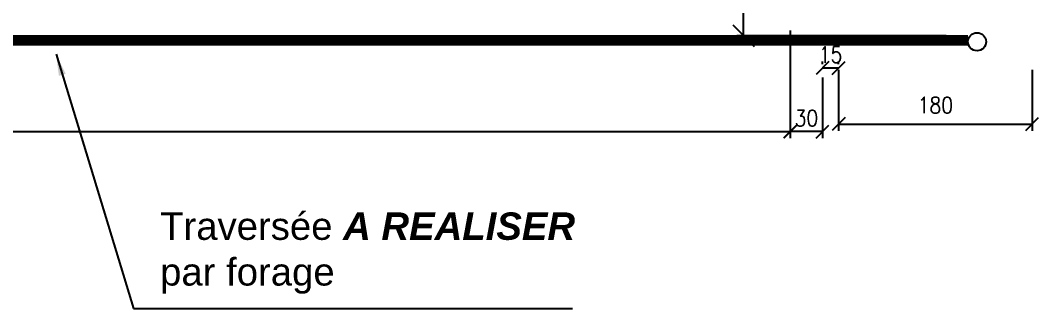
# Model space of a CAD drawing. Header units: millimetres. Extents: x 233857 to 235003, y 252930 to 253232.
# Drawn here: x 234454.8 to 234549.6, y 253110.2 to 253137 of the extents above; entities that cross this region are included whole.
import ezdxf

# ---------------------------------------------------------------- set-up
doc = ezdxf.new("R2010")
doc.units = ezdxf.units.MM
doc.layers.get('0').update_dxf_attribs({"linetype": 'CONTINUOUS'})
doc.layers.get('Defpoints').update_dxf_attribs({"linetype": 'CONTINUOUS'})
doc.layers.add('1DIVERS', color=7, linetype='CONTINUOUS')
doc.layers.add('1GAZ_POSE', color=1, linetype='CONTINUOUS')
doc.styles.add('ROMANS', font='romans.shx')
doc.styles.get("Standard").update_dxf_attribs({"font": 'romans.shx', "width": 0.85})
doc.dimstyles.new('1-500', dxfattribs={"dimtxt": 1.5, "dimasz": 1.2, "dimexe": 0.625, "dimexo": 0.625, "dimgap": 1, "dimtad": 1, "dimdec": 0, "dimlfac": 10, "dimzin": 0, "dimdsep": 46, "dimtxsty": 'Standard', "dimblk": 'OBLIQUE', "dimcen": -0.5, "dimadec": 0, "dimazin": 0, "dimtfac": 1, "dimtdec": 0, "dimtmove": 0, "dimatfit": 3, "dimfxl": 0, "dimtolj": 1, "dimtzin": 0, "dimarcsym": 0})
doc.dimstyles.get("Standard").update_dxf_attribs({"dimtxt": 1.5, "dimasz": 1.2, "dimexe": 0.625, "dimexo": 0.625, "dimgap": 0.25, "dimtad": 1, "dimdec": 1, "dimzin": 0, "dimdsep": 46, "dimtxsty": 'Standard', "dimcen": -0.5, "dimadec": 0, "dimazin": 0, "dimtfac": 1, "dimtdec": 1, "dimtmove": 0, "dimatfit": 3, "dimfxl": 0, "dimtolj": 1, "dimtzin": 0, "dimarcsym": 0})

# ---------------------------------------------------------------- blocks, each defined once
blk = doc.blocks.new('_Oblique')
at = {"color": 0, "linetype": 'ByBlock', "lineweight": -2}
blk.add_line((-0.5, -0.5), (0.5, 0.5), dxfattribs=at)
blk = doc.blocks.new('*D196')
at = {"layer": '1DIVERS', "color": 0, "lineweight": -2, "transparency": 16777216}
for p, q in [((0, -15.868), (0, -21.519)), ((18, -15.868), (18, -21.519)), ((0, -20.894), (18, -20.894))]:
    blk.add_line(p, q, dxfattribs=at)
at = {"layer": 'Defpoints', "color": 0, "transparency": 16777216}
for p in [(0, -15.243), (18, -15.243), (18, -20.894)]:
    blk.add_point(p, dxfattribs=at)
at = {"layer": '1DIVERS', "color": 0, "lineweight": -2, "transparency": 16777216, "xscale": 1.2, "yscale": 1.2, "zscale": 1.2, "rotation": 180}
blk.add_blockref('_Oblique', (0, -20.894), dxfattribs=at)
at = {"layer": '1DIVERS', "color": 0, "lineweight": -2, "transparency": 16777216, "xscale": 1.2, "yscale": 1.2, "zscale": 1.2}
blk.add_blockref('_Oblique', (18, -20.894), dxfattribs=at)
at = {"layer": '1DIVERS', "color": 0, "transparency": 16777216, "insert": (9, -19.144), "char_height": 1.5, "attachment_point": 5}
blk.add_mtext('\\A1;180', dxfattribs=at)
blk = doc.blocks.new('*D197')
at = {"layer": '1DIVERS', "color": 0, "lineweight": -2, "transparency": 16777216}
for p, q in [((234529.455, 253132.898), (234529.455, 253133.148)), ((234530.955, 253132.898), (234530.955, 253133.148)), ((234530.955, 253132.523), (234529.455, 253132.523))]:
    blk.add_line(p, q, dxfattribs=at)
at = {"layer": 'Defpoints', "color": 0, "transparency": 16777216}
for p in [(234529.455, 253132.523), (234529.455, 253132.273), (234530.955, 253132.273)]:
    blk.add_point(p, dxfattribs=at)
at = {"layer": '1DIVERS', "color": 0, "lineweight": -2, "transparency": 16777216, "xscale": 1.2, "yscale": 1.2, "zscale": 1.2, "rotation": 180}
blk.add_blockref('_Oblique', (234529.455, 253132.523), dxfattribs=at)
at = {"layer": '1DIVERS', "color": 0, "lineweight": -2, "transparency": 16777216, "xscale": 1.2, "yscale": 1.2, "zscale": 1.2}
blk.add_blockref('_Oblique', (234530.955, 253132.523), dxfattribs=at)
at = {"layer": '1DIVERS', "transparency": 16777216, "insert": (234530.205, 253133.773), "char_height": 1.5, "attachment_point": 5}
blk.add_mtext('\\A1;15', dxfattribs=at)
blk = doc.blocks.new('*D198')
at = {"layer": '1DIVERS', "color": 0, "lineweight": -2, "transparency": 16777216}
for p, q in [((234526.455, 253131.648), (234526.455, 253125.997)), ((234529.455, 253131.648), (234529.455, 253125.997)), ((234529.455, 253126.622), (234526.455, 253126.622))]:
    blk.add_line(p, q, dxfattribs=at)
at = {"layer": 'Defpoints', "color": 0, "transparency": 16777216}
for p in [(234526.455, 253132.273), (234529.455, 253132.273), (234526.455, 253126.622)]:
    blk.add_point(p, dxfattribs=at)
at = {"layer": '1DIVERS', "color": 0, "lineweight": -2, "transparency": 16777216, "xscale": 1.2, "yscale": 1.2, "zscale": 1.2, "rotation": 180}
blk.add_blockref('_Oblique', (234526.455, 253126.622), dxfattribs=at)
at = {"layer": '1DIVERS', "color": 0, "lineweight": -2, "transparency": 16777216, "xscale": 1.2, "yscale": 1.2, "zscale": 1.2}
blk.add_blockref('_Oblique', (234529.455, 253126.622), dxfattribs=at)
at = {"layer": '1DIVERS', "transparency": 16777216, "insert": (234527.955, 253127.872), "char_height": 1.5, "attachment_point": 5}
blk.add_mtext('\\A1;30', dxfattribs=at)
blk = doc.blocks.new('*D200')
at = {"color": 0, "lineweight": -2, "transparency": 16777216}
for p, q in [((0, -10.885), (0, -21.519)), ((150, -11.51), (150, -21.519)), ((0, -20.894), (150, -20.894))]:
    blk.add_line(p, q, dxfattribs=at)
at = {"layer": 'Defpoints', "color": 0, "transparency": 16777216}
for p in [(0, -10.26), (150, -10.885), (150, -20.894)]:
    blk.add_point(p, dxfattribs=at)
at = {"color": 0, "lineweight": -2, "transparency": 16777216, "xscale": 1.2, "yscale": 1.2, "zscale": 1.2, "rotation": 180}
blk.add_blockref('_Oblique', (0, -20.894), dxfattribs=at)
at = {"color": 0, "lineweight": -2, "transparency": 16777216, "xscale": 1.2, "yscale": 1.2, "zscale": 1.2}
blk.add_blockref('_Oblique', (150, -20.894), dxfattribs=at)
at = {"color": 0, "transparency": 16777216, "insert": (75, -19.144), "char_height": 1.5, "attachment_point": 5}
blk.add_mtext('\\A1;1500', dxfattribs=at)
blk = doc.blocks.new('*D244')
at = {"layer": '1DIVERS', "color": 0, "lineweight": -2, "transparency": 16777216}
for p, q in [((234521.933, 253147.536), (234521.477, 253147.536)), ((234522.102, 253135.536), (234522.102, 253147.536)), ((234540.958, 253135.536), (234521.477, 253135.536))]:
    blk.add_line(p, q, dxfattribs=at)
at = {"layer": 'Defpoints', "color": 0, "transparency": 16777216}
for p in [(234522.102, 253147.536), (234522.558, 253147.536), (234541.583, 253135.536)]:
    blk.add_point(p, dxfattribs=at)
at = {"layer": '1DIVERS', "color": 0, "lineweight": -2, "transparency": 16777216, "xscale": 2, "yscale": 2, "zscale": 2}
for p, rotation in [((234522.102, 253147.536), 90), ((234522.102, 253135.536), 270)]:
    blk.add_blockref('_Oblique', p, dxfattribs=dict(at, rotation=rotation))
at = {"layer": '1DIVERS', "color": 0, "transparency": 16777216, "insert": (234519.852, 253141.536), "char_height": 2.5, "attachment_point": 5, "rotation": 90}
blk.add_mtext('\\A1;120', dxfattribs=at)
blk = doc.blocks.new('*U195')
at = {"layer": '1DIVERS'}
h = blk.add_hatch(dxfattribs=at)
h.set_pattern_fill('NET', color=256, scale=0.3, style=0)
h.set_pattern_definition([(7e-15, (8, -2.5005), (0, 0.9525), []), (90, (8, -2.5005), (-0.9525, 6e-17), [])])
h.paths.add_polyline_path([(0, 0), (0, -2.5), (18, -2.5), (18, 0)])
blk.add_line((0, 2.826), (0, -10.26), dxfattribs=at)
at = {"layer": '1DIVERS', "ltscale": 0.5, "const_width": 0.15, "flags": 128}
blk.add_lwpolyline([(18, 0), (0, 0)], dxfattribs=at)
at = {"layer": '1DIVERS', "insert": (11.907, 7.829), "char_height": 2, "width": 17.97527, "attachment_point": 7, "rotation": 90}
blk.add_mtext('{\\fArial|b0|i1|c0|p34;\\W1;\\C7;Trottoir\\PDalles 30x30}', dxfattribs=at)
at = {"layer": '1DIVERS'}
dim = blk.add_linear_dim(base=(18, -20.894), p1=(0, -15.243), p2=(18, -15.243), angle=0, dimstyle='1-500', dxfattribs=at)
dim.commit()
dim.dimension.update_dxf_attribs({"geometry": '*D196', "text_midpoint": (9, -19.144)})
blk = doc.blocks.new('*U199')
dim = blk.add_linear_dim(base=(150, -20.894), p1=(0, -10.26), p2=(150, -10.885), angle=0, dimstyle='1-500')
dim.commit()
dim.dimension.update_dxf_attribs({"geometry": '*D200', "text_midpoint": (75, -19.144)})

msp = doc.modelspace()

# ---------------------------------------------------------------- linework, layer by layer
at = {"layer": '1GAZ_POSE', "const_width": 1, "flags": 128}
msp.add_lwpolyline([(234542.977, 253135.096), (234341.899, 253135.096)], dxfattribs=at)
at = {"layer": '1GAZ_POSE'}
msp.add_circle((234543.824, 253134.975), 0.842, dxfattribs=at)

# ---------------------------------------------------------------- block references
at = {"layer": '1DIVERS'}
for name, p in [('*U199', (234376.455, 253147.536)), ('*U195', (234530.955, 253148.216))]:
    msp.add_blockref(name, p, dxfattribs=at)

# ---------------------------------------------------------------- texts
at = {"layer": '1GAZ_POSE', "linetype": 'Continuous', "insert": (234467.846, 253119.099), "char_height": 2.55, "attachment_point": 1, "style": 'ROMANS'}
msp.add_mtext('{\\fArial|b0|i0|c0|p34;Traversée \\fArial|b1|i1|c0|p34;A REALISER\\P\\fArial|b0|i0|c0|p34;par forage}', dxfattribs=at)

# ---------------------------------------------------------------- dimensions: what is measured, and where the dimension line sits
at = {"layer": '1DIVERS'}
dim = msp.add_linear_dim(base=(234522.102, 253147.536), p1=(234541.583, 253135.536), p2=(234522.558, 253147.536), angle=90, dimstyle='1-500', override={"dimtxt": 2.5, "dimasz": 2}, dxfattribs=at)
dim.commit()
dim.dimension.update_dxf_attribs({"geometry": '*D244', "text_midpoint": (234519.852, 253141.536)})
for base, p1, p2, picture, middle in [((234529.455, 253132.523), (234530.955, 253132.273), (234529.455, 253132.273), '*D197', (234530.205, 253132.523)), ((234526.455, 253126.622), (234529.455, 253132.273), (234526.455, 253132.273), '*D198', (234527.955, 253126.622))]:
    dim = msp.add_linear_dim(base=base, p1=p1, p2=p2, angle=180, dimstyle='1-500', override={"dimgap": 0.5, "dimclrt": 256}, dxfattribs=at)
    dim.commit()
    dim.dimension.update_dxf_attribs({"geometry": picture, "text_midpoint": middle, "dimtype": 160})

# ---------------------------------------------------------------- leaders
at = {"layer": '1GAZ_POSE', "linetype": 'Continuous', "annotation_type": 0, "has_hookline": 1, "hookline_direction": 0, "text_width": 38.584}
msp.add_leader([(234458.166, 253133.817), (234465.372, 253110.151), (234467.372, 253110.151)], dimstyle='Standard', override={"dimasz": 2}, dxfattribs=at)

doc.saveas('drawing.dxf')
